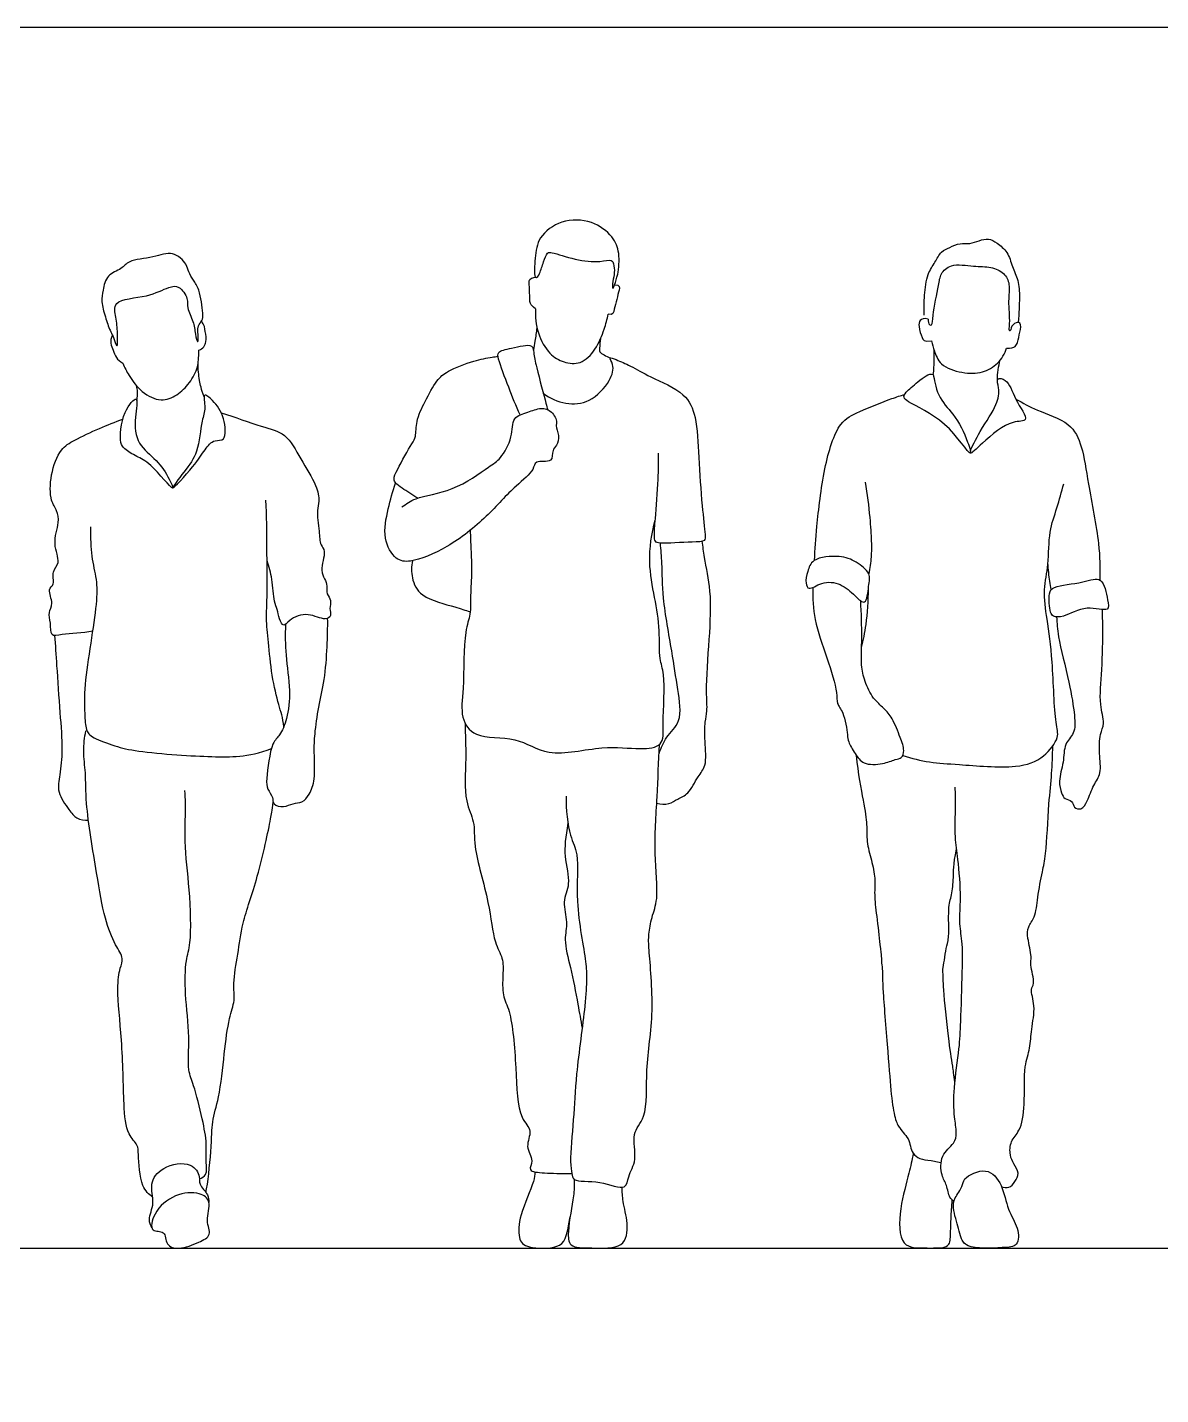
# Model space of a CAD drawing. Header units: millimetres. Extents: x 42.4 to 67, y 0.8 to 10.7.
# Drawn here: x 61.178 to 63.159, y 3.286 to 5.676 of the extents above; entities that cross this region are included whole.
import ezdxf

# ---------------------------------------------------------------- set-up
doc = ezdxf.new("R2010")
doc.units = ezdxf.units.MM
for name, color, linetype, true_color in [('AG-DIAGRAM', 7, 'Continuous', 0xfecc66), ('AG-PEOPLE', 7, 'Continuous', 0x66ccff), ('X-VPRT', 6, 'Continuous', 0xff00ff)]:
    doc.layers.add(name, color=color, linetype=linetype, true_color=true_color)

msp = doc.modelspace()

# ---------------------------------------------------------------- linework, layer by layer
at = {"layer": 'AG-DIAGRAM'}
msp.add_lwpolyline([(59.7099, 3.5424), (66.7203, 3.5424)], dxfattribs=at)
at = {"layer": 'AG-PEOPLE'}
for points, knots in [([(62.0655, 5.2397), (62.0638, 5.2454), (62.0653, 5.2749), (62.0704, 5.3104), (62.1115, 5.3414), (62.1651, 5.34), (62.2021, 5.3118), (62.2143, 5.2819), (62.2111, 5.2445), (62.2053, 5.2282), (62.2003, 5.2155), (62.2011, 5.2337), (62.205, 5.2469), (62.2034, 5.2622), (62.1993, 5.2712), (62.1762, 5.2647), (62.1366, 5.2688), (62.0971, 5.2825), (62.0862, 5.2833), (62.0798, 5.265), (62.0746, 5.2474), (62.0695, 5.2375), (62.0655, 5.2397)], [0, 0, 0, 0, 0.333948, 0.688309, 1.085904, 1.504098, 1.889202, 2.216486, 2.568399, 2.823421, 2.977377, 3.176741, 3.413096, 3.637538, 3.794588, 4.055817, 4.440081, 4.815288, 4.982412, 5.222776, 5.491017, 5.67997, 5.67997, 5.67997, 5.67997]), ([(62.7457, 5.1733), (62.745, 5.1848), (62.7457, 5.2072), (62.7501, 5.245), (62.7645, 5.2646), (62.7743, 5.285), (62.7901, 5.2913), (62.8078, 5.2997), (62.8257, 5.2969), (62.8414, 5.3034), (62.8583, 5.3083), (62.8732, 5.2987), (62.8926, 5.2836), (62.8987, 5.2575), (62.9111, 5.234), (62.9123, 5.204), (62.9111, 5.1778), (62.9099, 5.1603)], [0, 0, 0, 0, 0.351316, 0.714453, 1.009412, 1.284295, 1.525903, 1.787479, 2.036532, 2.281862, 2.523189, 2.767317, 3.058883, 3.364023, 3.668404, 4.001496, 4.343388, 4.343388, 4.343388, 4.343388]), ([(61.3349, 5.1194), (61.3334, 5.1195), (61.3282, 5.1379), (61.3225, 5.1458), (61.3144, 5.1706), (61.3071, 5.1963), (61.3105, 5.2166), (61.3165, 5.2444), (61.3439, 5.2528), (61.3554, 5.2704), (61.3991, 5.2721), (61.4319, 5.2876), (61.4575, 5.2628), (61.4594, 5.2485), (61.4694, 5.2335), (61.4798, 5.2178), (61.4859, 5.1771), (61.4847, 5.1632), (61.4748, 5.1549), (61.4776, 5.1348), (61.476, 5.1224), (61.4713, 5.1422), (61.4697, 5.1618), (61.4565, 5.1854), (61.4604, 5.2019), (61.4442, 5.2256), (61.4235, 5.2223), (61.3894, 5.2031), (61.3261, 5.2017), (61.3341, 5.1673), (61.3363, 5.1449), (61.3365, 5.1192), (61.3349, 5.1194)], [0, 0, 0, 0, 0.239873, 0.440955, 0.727052, 1.025316, 1.28631, 1.578587, 1.868684, 2.12054, 2.490641, 2.828964, 3.140423, 3.358371, 3.590715, 3.847159, 4.21279, 4.421383, 4.611267, 4.874163, 5.020969, 5.231036, 5.505403, 5.792794, 6.026434, 6.309, 6.548341, 6.918651, 7.338907, 7.620525, 7.927719, 8.193276, 8.193276, 8.193276, 8.193276]), ([(62.7522, 5.1662), (62.7516, 5.1627), (62.7541, 5.155), (62.7603, 5.1553), (62.7598, 5.1753), (62.771, 5.2246), (62.7733, 5.2454), (62.7927, 5.2646), (62.8322, 5.2574), (62.8613, 5.2585), (62.8858, 5.2477), (62.8964, 5.2263), (62.8912, 5.197), (62.896, 5.1624), (62.8923, 5.143), (62.8966, 5.1475)], [0, 0, 0, 0, 0.193507, 0.297604, 0.543298, 0.973988, 1.247869, 1.529668, 1.898295, 2.22485, 2.518949, 2.793363, 3.114244, 3.485734, 3.71773, 3.71773, 3.71773, 3.71773]), ([(62.0664, 5.1841), (62.0562, 5.1915), (62.0568, 5.2015), (62.0553, 5.2284), (62.055, 5.2377), (62.0655, 5.2397)], [0, 0, 0, 0, 0.301633, 0.759559, 1.03013, 1.03013, 1.03013, 1.03013]), ([(62.2044, 5.2261), (62.2144, 5.226), (62.2124, 5.2148), (62.2037, 5.1857), (62.2021, 5.1725), (62.1935, 5.1748)], [0, 0, 0, 0, 0.265246, 0.745019, 1.035331, 1.035331, 1.035331, 1.035331]), ([(61.4782, 5.1118), (61.4855, 5.1143), (61.4931, 5.1274), (61.4888, 5.143), (61.4883, 5.1567), (61.4825, 5.1624)], [0, 0, 0, 0, 0.3109737, 0.6382358, 0.9455791, 0.9455791, 0.9455791, 0.9455791]), ([(62.0664, 5.1841), (62.0655, 5.17), (62.0686, 5.1417), (62.089, 5.1046), (62.1151, 5.0894), (62.1462, 5.0861), (62.1727, 5.1126), (62.1867, 5.1481), (62.1917, 5.1658), (62.1935, 5.1748)], [0, 0, 0, 0, 0.373537, 0.738502, 1.047185, 1.350311, 1.688135, 2.042056, 2.342107, 2.342107, 2.342107, 2.342107]), ([(62.7522, 5.1662), (62.7376, 5.1697), (62.7342, 5.1521), (62.742, 5.135), (62.744, 5.1264), (62.7582, 5.128)], [0, 0, 0, 0, 0.474696, 0.955662, 1.308801, 1.308801, 1.308801, 1.308801]), ([(61.3273, 5.1379), (61.3216, 5.1277), (61.3285, 5.1115), (61.3346, 5.0946), (61.3454, 5.089)], [0, 0, 0, 0, 0.4185551, 0.8500142, 0.8500142, 0.8500142, 0.8500142]), ([(62.0629, 5.112), (62.0641, 5.1173), (62.0662, 5.1278), (62.0683, 5.1434), (62.069, 5.1512)], [0, 0, 0, 0, 0.2300498, 0.5079313, 0.5079313, 0.5079313, 0.5079313]), ([(62.8895, 5.1153), (62.9049, 5.1151), (62.9092, 5.126), (62.9124, 5.1417), (62.9164, 5.1619), (62.9016, 5.1598), (62.8974, 5.1518), (62.8966, 5.1475)], [0, 0, 0, 0, 0.291141, 0.608401, 0.905422, 1.132859, 1.400485, 1.400485, 1.400485, 1.400485]), ([(62.0393, 4.9986), (62.0323, 5.0145), (62.0202, 5.0443), (62.0016, 5.0942), (61.999, 5.1104), (62.0246, 5.1149), (62.0626, 5.1249), (62.0631, 5.1053), (62.0679, 5.0821), (62.0847, 5.0189), (62.0867, 5.0116), (62.0877, 5.0078)], [0, 0, 0, 0, 0.414037, 0.8287, 1.023351, 1.303407, 1.641037, 1.841437, 2.138894, 2.596341, 2.794304, 2.794304, 2.794304, 2.794304]), ([(62.1801, 5.1324), (62.1787, 5.1269), (62.1785, 5.1159), (62.1776, 5.1085), (62.1865, 5.1032), (62.1931, 5.0996), (62.1968, 5.0983)], [0, 0, 0, 0, 0.2354523, 0.3817305, 0.5544607, 0.7524593, 0.7524593, 0.7524593, 0.7524593]), ([(62.7582, 5.128), (62.7593, 5.122), (62.7631, 5.1102), (62.7729, 5.084), (62.8117, 5.0708), (62.8474, 5.0712), (62.8755, 5.0872), (62.8863, 5.1056), (62.8895, 5.1153)], [0, 0, 0, 0, 0.245694, 0.535776, 0.891843, 1.233968, 1.550129, 1.866654, 1.866654, 1.866654, 1.866654]), ([(61.3454, 5.089), (61.3484, 5.0815), (61.3558, 5.0669), (61.3771, 5.0375), (61.4117, 5.0201), (61.4408, 5.0326), (61.4627, 5.0539), (61.4773, 5.0814), (61.4777, 5.0978), (61.4782, 5.1118)], [0, 0, 0, 0, 0.304012, 0.675518, 1.046572, 1.379008, 1.7211, 2.06626, 2.344492, 2.344492, 2.344492, 2.344492]), ([(61.861, 4.8532), (61.8514, 4.8583), (61.8343, 4.87), (61.8218, 4.8787), (61.8175, 4.8871), (61.8254, 4.9049), (61.8498, 4.9486), (61.8581, 4.9604), (61.857, 4.9894), (61.8732, 5.0219), (61.8929, 5.0594), (61.9128, 5.0764), (61.9583, 5.0941), (61.9851, 5.0988), (61.9974, 5.1007), (62.0008, 5.1012)], [0, 0, 0, 0, 0.325868, 0.545611, 0.700021, 0.949094, 1.355457, 1.575875, 1.867592, 2.220126, 2.587441, 2.880507, 3.276875, 3.603683, 3.730424, 3.730424, 3.730424, 3.730424]), ([(62.08, 5.0366), (62.0913, 5.0278), (62.1188, 5.0156), (62.1621, 5.0189), (62.1976, 5.0562), (62.2049, 5.0846), (62.1927, 5.1017), (62.2098, 5.0941), (62.234, 5.0843), (62.2673, 5.0638), (62.3295, 5.039), (62.3486, 4.9936), (62.3516, 4.9234), (62.3564, 4.8437), (62.363, 4.7921), (62.363, 4.7765), (62.3388, 4.7772), (62.2856, 4.7732), (62.2749, 4.7766), (62.2734, 4.7901), (62.276, 4.8187), (62.2816, 4.8874), (62.2814, 4.9166), (62.2811, 4.9318)], [0, 0, 0, 0, 0.375665, 0.74248, 1.143963, 1.449876, 1.651659, 1.840581, 2.140378, 2.504574, 2.963014, 3.34822, 3.827007, 4.353965, 4.761813, 4.946311, 5.210706, 5.636882, 5.808707, 5.99549, 6.304816, 6.780047, 7.167591, 7.167591, 7.167591, 7.167591]), ([(62.7613, 5.0693), (62.7625, 5.0772), (62.7632, 5.0925), (62.763, 5.1054), (62.7627, 5.1119)], [0, 0, 0, 0, 0.274625, 0.5265449, 0.5265449, 0.5265449, 0.5265449]), ([(62.8735, 5.0596), (62.8735, 5.0656), (62.8743, 5.0776), (62.8768, 5.0891), (62.8785, 5.0947)], [0, 0, 0, 0, 0.2430054, 0.4827066, 0.4827066, 0.4827066, 0.4827066]), ([(61.4872, 5.03), (61.4823, 5.0441), (61.4787, 5.0599), (61.4768, 5.0787), (61.4767, 5.0885)], [0, 0, 0, 0, 0.3414964, 0.7501994, 0.7501994, 0.7501994, 0.7501994]), ([(62.7613, 5.0693), (62.7537, 5.0725), (62.7369, 5.0583), (62.7068, 5.0339), (62.7111, 5.0221), (62.7874, 4.9897), (62.8327, 4.9146), (62.8202, 4.958), (62.8005, 4.9981), (62.7668, 5.0301), (62.7632, 5.0624), (62.7613, 5.0693)], [0, 0, 0, 0, 0.290002, 0.518421, 0.839558, 1.289295, 1.760155, 2.035941, 2.506582, 2.863276, 3.214154, 3.214154, 3.214154, 3.214154]), ([(61.3698, 5.0241), (61.3709, 5.0291), (61.3715, 5.0394), (61.3702, 5.0461), (61.3694, 5.0494)], [0, 0, 0, 0, 0.2245264, 0.4073236, 0.4073236, 0.4073236, 0.4073236]), ([(62.8263, 4.9352), (62.8281, 4.9418), (62.8471, 4.9781), (62.873, 5.0139), (62.8778, 5.0438), (62.8697, 5.0642), (62.893, 5.0607), (62.9022, 5.0266), (62.933, 4.9847), (62.8958, 4.991), (62.8502, 4.9532), (62.8276, 4.9303), (62.8261, 4.932)], [0.073345, 0.073345, 0.073345, 0.073345, 0.365103, 0.787817, 1.097479, 1.320434, 1.527293, 1.881229, 2.257927, 2.526198, 2.972767, 3.264587, 3.264587, 3.264587, 3.264587]), ([(61.3686, 5.0262), (61.3654, 5.028), (61.3431, 5.0023), (61.3385, 4.9512), (61.3488, 4.9379), (61.3711, 4.9247), (61.3928, 4.9165), (61.4405, 4.8563), (61.4251, 4.8911), (61.4053, 4.9203), (61.369, 4.9469), (61.3644, 4.9903), (61.372, 5.0244), (61.3686, 5.0262)], [0, 0, 0, 0, 0.315919, 0.723796, 0.911029, 1.205802, 1.521907, 1.946335, 2.18016, 2.54296, 2.914684, 3.302607, 3.625876, 3.625876, 3.625876, 3.625876]), ([(61.4327, 4.8711), (61.4315, 4.8715), (61.4557, 4.9044), (61.4777, 4.931), (61.4821, 4.9891), (61.4912, 5.0086), (61.4834, 5.0405), (61.5052, 5.0222), (61.5237, 4.9971), (61.5268, 4.951), (61.5037, 4.9569), (61.4869, 4.9363), (61.4726, 4.9118), (61.4343, 4.8706), (61.4327, 4.8711)], [0, 0, 0, 0, 0.333653, 0.708032, 1.127344, 1.415721, 1.698892, 1.946739, 2.302086, 2.636162, 2.850432, 3.142479, 3.497568, 3.905313, 3.905313, 3.905313, 3.905313]), ([(62.5538, 4.7444), (62.5548, 4.7642), (62.5578, 4.8046), (62.5686, 4.9029), (62.5937, 4.9862), (62.6315, 5.005), (62.6843, 5.0259), (62.7043, 5.0324), (62.7113, 5.0345)], [0, 0, 0, 0, 0.442691, 1.019882, 1.539769, 1.901703, 2.347237, 2.578132, 2.578132, 2.578132, 2.578132]), ([(62.9058, 5.0262), (62.9182, 5.0197), (62.9415, 5.0056), (63.002, 4.9876), (63.0231, 4.9415), (63.0317, 4.8773), (63.0528, 4.7735), (63.0526, 4.7316), (63.0524, 4.7103)], [0, 0, 0, 0, 0.371136, 0.811663, 1.19861, 1.664758, 2.252052, 2.709243, 2.709243, 2.709243, 2.709243]), ([(61.5174, 5.0022), (61.5414, 4.9952), (61.5859, 4.9777), (61.6314, 4.968), (61.6557, 4.9213), (61.6837, 4.8783), (61.6896, 4.8477), (61.6833, 4.8317), (61.6887, 4.7961), (61.6895, 4.7713), (61.7014, 4.7608), (61.6889, 4.7266), (61.6983, 4.7128), (61.7026, 4.6995), (61.7004, 4.6857), (61.7112, 4.6748), (61.7049, 4.6607), (61.7109, 4.6474), (61.6975, 4.6384), (61.6693, 4.6549), (61.6369, 4.6431), (61.6262, 4.626), (61.6181, 4.6433), (61.6155, 4.659), (61.6084, 4.6733), (61.6073, 4.7127), (61.6008, 4.7331), (61.5973, 4.7438)], [0.004227, 0.004227, 0.004227, 0.004227, 0.492321, 0.871833, 1.276066, 1.694466, 1.999514, 2.23168, 2.575365, 2.857916, 3.067142, 3.395238, 3.62482, 3.834482, 4.042962, 4.250895, 4.464845, 4.667943, 4.856233, 5.173297, 5.505518, 5.717939, 5.92642, 6.16149, 6.388001, 6.741961, 7.075424, 7.075424, 7.075424, 7.075424]), ([(61.8328, 4.8379), (61.8407, 4.8432), (61.8573, 4.8561), (61.9233, 4.8634), (61.9835, 4.9074), (62.006, 4.9215), (62.0274, 4.9589), (62.024, 4.9953), (62.0534, 5.0029), (62.0752, 5.0124), (62.0955, 5.0064), (62.1052, 4.986), (62.1004, 4.9797), (62.109, 4.9625), (62.1042, 4.945), (62.0946, 4.9379), (62.0981, 4.9129), (62.0641, 4.921), (62.0641, 4.8998), (62.0284, 4.8737), (61.9808, 4.8188), (61.9165, 4.767), (61.8502, 4.7397), (61.8206, 4.7446), (61.7979, 4.7841), (61.809, 4.8349), (61.8165, 4.865), (61.822, 4.8796)], [0, 0, 0, 0, 0.306666, 0.771218, 1.261689, 1.558551, 1.923727, 2.247913, 2.537399, 2.817957, 3.069771, 3.323233, 3.469323, 3.709781, 3.946232, 4.138628, 4.378386, 4.659047, 4.87735, 5.244197, 5.738559, 6.270539, 6.744844, 7.034104, 7.394781, 7.804894, 8.197853, 8.197853, 8.197853, 8.197853]), ([(61.2924, 4.6206), (61.2749, 4.6172), (61.2419, 4.6168), (61.2177, 4.6097), (61.2202, 4.6357), (61.2141, 4.6535), (61.2256, 4.6687), (61.2126, 4.6942), (61.2275, 4.7022), (61.2198, 4.7258), (61.2381, 4.7403), (61.2212, 4.7737), (61.235, 4.8095), (61.2309, 4.8316), (61.2175, 4.8494), (61.2181, 4.8946), (61.2349, 4.9397), (61.261, 4.9551), (61.3051, 4.9759), (61.3316, 4.9864), (61.3454, 4.9915)], [0, 0, 0, 0, 0.419317, 0.66082, 0.916893, 1.166378, 1.401285, 1.681259, 1.882537, 2.142953, 2.390048, 2.718172, 3.070573, 3.331302, 3.59138, 3.973296, 4.364705, 4.674166, 5.070924, 5.452643, 5.452643, 5.452643, 5.452643]), ([(62.6423, 4.8811), (62.6458, 4.8607), (62.6508, 4.8207), (62.6533, 4.7786), (62.6534, 4.7507), (62.6506, 4.7307), (62.6485, 4.7211)], [0, 0, 0, 0, 0.451297, 0.821383, 1.121403, 1.433224, 1.433224, 1.433224, 1.433224]), ([(62.7081, 4.4037), (62.7234, 4.3987), (62.7565, 4.3901), (62.8065, 4.3885), (62.9053, 4.3788), (62.9542, 4.3975), (62.9831, 4.4354), (62.9728, 4.4624), (62.9709, 4.5696), (62.9604, 4.6388), (62.9529, 4.6932), (62.9639, 4.7374), (62.9624, 4.7946), (62.9781, 4.8354), (62.9854, 4.8644), (62.9894, 4.8785)], [0, 0, 0, 0, 0.398142, 0.811927, 1.378445, 1.794124, 2.155776, 2.45197, 3.03921, 3.537343, 3.948413, 4.334683, 4.763006, 5.142224, 5.522626, 5.522626, 5.522626, 5.522626]), ([(61.9522, 4.7968), (61.9527, 4.7859), (61.9533, 4.7638), (61.9556, 4.7249), (61.9521, 4.6841), (61.954, 4.6491), (61.9403, 4.6186), (61.942, 4.5203), (61.9339, 4.4718), (61.96, 4.4305), (62.0346, 4.4393), (62.0875, 4.3972), (62.1827, 4.4223), (62.2452, 4.4134), (62.2916, 4.4186), (62.2878, 4.4614), (62.2941, 4.5454), (62.2814, 4.5717), (62.2845, 4.6234), (62.2747, 4.6803), (62.262, 4.7421), (62.2691, 4.7913), (62.2756, 4.8149)], [0, 0, 0, 0, 0.328336, 0.68591, 1.05593, 1.383293, 1.713371, 2.27816, 2.68622, 3.039724, 3.510745, 3.968506, 4.520131, 4.988792, 5.330226, 5.676872, 6.202536, 6.513273, 6.911396, 7.35126, 7.805362, 8.296307, 8.296307, 8.296307, 8.296307]), ([(62.2781, 4.3204), (62.2849, 4.3183), (62.3001, 4.317), (62.3145, 4.3284), (62.3352, 4.3355), (62.3492, 4.3675), (62.3665, 4.3847), (62.3618, 4.4285), (62.3618, 4.4614), (62.3673, 4.4821), (62.3635, 4.5181), (62.3704, 4.608), (62.3747, 4.6888), (62.3623, 4.7422), (62.3589, 4.7686), (62.3578, 4.7778)], [0, 0, 0, 0, 0.263238, 0.50329, 0.763783, 1.092586, 1.370575, 1.741516, 2.073833, 2.327748, 2.662732, 3.209185, 3.73492, 4.178148, 4.415348, 4.415348, 4.415348, 4.415348]), ([(62.2823, 4.4071), (62.286, 4.4168), (62.2932, 4.437), (62.3244, 4.4625), (62.3142, 4.5221), (62.3051, 4.5858), (62.2877, 4.677), (62.2882, 4.7376), (62.2855, 4.7628), (62.2845, 4.7747)], [0, 0, 0, 0, 0.319618, 0.662136, 1.08521, 1.558061, 2.111695, 2.556725, 2.900389, 2.900389, 2.900389, 2.900389]), ([(61.8515, 4.7439), (61.8492, 4.7341), (61.8491, 4.7129), (61.8645, 4.6781), (61.9264, 4.6636), (61.9432, 4.6573), (61.9523, 4.6546)], [0, 0, 0, 0, 0.314496, 0.651438, 1.094541, 1.399812, 1.399812, 1.399812, 1.399812]), ([(62.5445, 4.6957), (62.5413, 4.6963), (62.5371, 4.7058), (62.5419, 4.7255), (62.5495, 4.7493), (62.5988, 4.7539), (62.6259, 4.7435), (62.6533, 4.7222), (62.6479, 4.7011), (62.6451, 4.6623), (62.6229, 4.6844), (62.6008, 4.7051), (62.5669, 4.7088), (62.5493, 4.6948), (62.5445, 4.6957)], [0, 0, 0, 0, 0.186362, 0.445854, 0.71463, 1.095431, 1.416862, 1.728011, 1.998019, 2.301544, 2.554373, 2.881922, 3.208189, 3.486076, 3.486076, 3.486076, 3.486076]), ([(62.9676, 4.6937), (62.9666, 4.6983), (62.9646, 4.7084), (62.9623, 4.729), (62.9618, 4.7396)], [0.0111707, 0.0111707, 0.0111707, 0.0111707, 0.2239963, 0.5469401, 0.5469401, 0.5469401, 0.5469401]), ([(62.9732, 4.6973), (62.9676, 4.695), (62.9619, 4.6871), (62.9646, 4.654), (62.9711, 4.6454), (62.9912, 4.6445), (63.0264, 4.6678), (63.0706, 4.6527), (63.0653, 4.6766), (63.0584, 4.7196), (63.0224, 4.704), (62.9835, 4.7016), (62.9732, 4.6973)], [0, 0, 0, 0, 0.217155, 0.542382, 0.70632, 0.956089, 1.342081, 1.680515, 1.911562, 2.255218, 2.575552, 2.980906, 2.980906, 2.980906, 2.980906]), ([(62.551, 4.6971), (62.5505, 4.6784), (62.5517, 4.6397), (62.5756, 4.5764), (62.594, 4.5156), (62.592, 4.4939), (62.6056, 4.4789), (62.6119, 4.4396), (62.6121, 4.4275), (62.6251, 4.4062), (62.6384, 4.3865), (62.6732, 4.3877), (62.6938, 4.3967), (62.7069, 4.3983), (62.7118, 4.4135), (62.7034, 4.4355), (62.6908, 4.4684), (62.6754, 4.4861), (62.6553, 4.5027), (62.6409, 4.5333), (62.6345, 4.5625), (62.6375, 4.6102), (62.6356, 4.6521), (62.6346, 4.6736)], [0, 0, 0, 0, 0.429432, 0.909406, 1.362736, 1.612528, 1.864041, 2.219185, 2.424587, 2.701514, 2.973986, 3.298093, 3.573982, 3.767305, 3.971594, 4.250551, 4.591459, 4.867657, 5.156654, 5.484177, 5.795301, 6.187513, 6.648675, 6.648675, 6.648675, 6.648675]), ([(62.6361, 4.5921), (62.6394, 4.6054), (62.6449, 4.6324), (62.6482, 4.6744), (62.648, 4.6954)], [0, 0, 0, 0, 0.3675814, 0.8223461, 0.8223461, 0.8223461, 0.8223461]), ([(61.6294, 4.6323), (61.6291, 4.6145), (61.6287, 4.5792), (61.639, 4.5177), (61.6337, 4.4696), (61.6205, 4.4379), (61.6038, 4.4261), (61.5958, 4.3632), (61.5966, 4.3452), (61.6085, 4.3308), (61.6065, 4.3165), (61.6273, 4.3121), (61.6422, 4.3205), (61.6595, 4.3205), (61.6727, 4.336), (61.6822, 4.3628), (61.6791, 4.4095), (61.6805, 4.441), (61.6871, 4.4895), (61.6985, 4.5355), (61.7026, 4.5939), (61.7034, 4.6267), (61.7032, 4.6432)], [0, 0, 0, 0, 0.419198, 0.872055, 1.274534, 1.594281, 1.851063, 2.297538, 2.548616, 2.781992, 2.97835, 3.21475, 3.454921, 3.683721, 3.928278, 4.233856, 4.622332, 4.950946, 5.345123, 5.746544, 6.182769, 6.58705, 6.58705, 6.58705, 6.58705]), ([(62.9769, 4.6457), (62.9776, 4.6341), (62.9784, 4.6107), (62.9996, 4.5312), (63.0085, 4.4759), (63.0101, 4.4417), (62.9889, 4.4239), (62.9904, 4.3914), (62.979, 4.3597), (62.9852, 4.3385), (62.9901, 4.3268), (63.0051, 4.325), (63.0063, 4.3118), (63.0214, 4.3076), (63.0315, 4.3249), (63.0408, 4.352), (63.0561, 4.3726), (63.0508, 4.4067), (63.0518, 4.4402), (63.0619, 4.46), (63.0503, 4.4951), (63.0568, 4.5528), (63.0578, 4.6254), (63.0572, 4.6476), (63.0568, 4.6586)], [0, 0, 0, 0, 0.337746, 0.855056, 1.295476, 1.611719, 1.892123, 2.211859, 2.544433, 2.807175, 3.001295, 3.202972, 3.392614, 3.585592, 3.825484, 4.13619, 4.419571, 4.751011, 5.081778, 5.340401, 5.670782, 6.116983, 6.60368, 6.932504, 6.932504, 6.932504, 6.932504]), ([(61.2262, 4.6131), (61.2273, 4.5955), (61.2297, 4.5602), (61.2352, 4.4783), (61.2405, 4.4156), (61.2359, 4.3706), (61.229, 4.3393), (61.251, 4.3092), (61.2632, 4.2924), (61.2784, 4.2899), (61.2852, 4.2903)], [0, 0, 0, 0, 0.418262, 0.937821, 1.399855, 1.780146, 2.096191, 2.435735, 2.695862, 2.955076, 2.955076, 2.955076, 2.955076]), ([(61.3977, 3.631), (61.3908, 3.637), (61.3757, 3.6487), (61.372, 3.7059), (61.3725, 3.723), (61.3508, 3.7429), (61.3465, 3.7986), (61.3449, 3.9046), (61.3342, 3.9922), (61.3393, 4.0305), (61.3479, 4.0492), (61.3304, 4.074), (61.3117, 4.1216), (61.2998, 4.1978), (61.2793, 4.3179), (61.2812, 4.3711), (61.2754, 4.4106), (61.2785, 4.4348), (61.2806, 4.4466)], [0, 0, 0, 0, 0.299651, 0.722587, 0.958143, 1.240824, 1.659434, 2.263766, 2.808769, 3.153402, 3.392487, 3.690106, 4.094206, 4.609801, 5.245218, 5.665406, 6.018298, 6.362517, 6.362517, 6.362517, 6.362517]), ([(61.9432, 4.46), (61.9436, 4.4394), (61.9459, 4.3999), (61.9406, 4.3238), (61.9616, 4.2879), (61.9564, 4.2419), (61.9868, 4.1481), (61.9919, 4.0788), (62.0104, 4.0502), (62.0095, 4.0201), (62.0077, 3.9829), (62.0246, 3.9554), (62.033, 3.8582), (62.0347, 3.7708), (62.0629, 3.7491), (62.0467, 3.7196), (62.0651, 3.6959), (62.0503, 3.6763), (62.0838, 3.6735), (62.1097, 3.6729), (62.13, 3.673)], [0, 0, 0, 0, 0.437505, 0.914851, 1.260497, 1.626289, 2.183003, 2.648186, 2.958975, 3.259269, 3.587653, 3.896846, 4.449049, 4.968522, 5.263058, 5.550927, 5.839809, 6.07914, 6.368291, 6.71356, 6.71356, 6.71356, 6.71356]), ([(62.1197, 4.3322), (62.1195, 4.3093), (62.1245, 4.2624), (62.144, 4.2303), (62.1339, 4.148), (62.1553, 4.045), (62.1558, 4.0133), (62.1535, 3.9629), (62.136, 3.8442), (62.1339, 3.7719), (62.1254, 3.6954), (62.1303, 3.6741), (62.1313, 3.657), (62.1791, 3.6624), (62.2256, 3.6406), (62.2276, 3.6699), (62.2454, 3.6967), (62.2325, 3.7437), (62.2633, 3.7717), (62.2573, 3.8592), (62.2752, 3.9522), (62.2644, 4.0619), (62.2635, 4.0896), (62.2692, 4.1221), (62.2826, 4.1547), (62.272, 4.2354), (62.2795, 4.3311), (62.2814, 4.3923), (62.283, 4.4228)], [0, 0, 0, 0, 0.47447, 0.816087, 1.334651, 1.923, 2.237723, 2.635346, 3.261208, 3.775043, 4.264338, 4.527645, 4.717127, 5.100071, 5.478517, 5.729875, 6.055102, 6.430767, 6.773237, 7.288228, 7.873338, 8.46248, 8.764347, 9.077865, 9.412699, 9.920583, 10.490368, 11.03909, 11.03909, 11.03909, 11.03909]), ([(62.6267, 4.4041), (62.6295, 4.3709), (62.6408, 4.319), (62.646, 4.2808), (62.6441, 4.2545), (62.6536, 4.2199), (62.6608, 4.188), (62.6577, 4.1613), (62.6621, 4.1265), (62.6691, 4.0655), (62.6709, 4.0516), (62.6707, 4.0409), (62.6732, 4.0279), (62.6718, 4.0071), (62.6829, 3.8754), (62.6876, 3.8065), (62.6943, 3.7666), (62.7027, 3.7515), (62.7108, 3.7422), (62.7202, 3.7309), (62.7213, 3.7171), (62.7272, 3.7051), (62.7411, 3.6965), (62.7582, 3.6964), (62.7706, 3.6929), (62.7751, 3.6924)], [0, 0, 0, 0, 0.095764, 0.191529, 0.287293, 0.383057, 0.478821, 0.574586, 0.67035, 0.766114, 0.861878, 0.957643, 1.053407, 1.149171, 1.244935, 1.3407, 1.436464, 1.532228, 1.627992, 1.723757, 1.819521, 1.915285, 2.011049, 2.106814, 2.148586, 2.148586, 2.148586, 2.148586]), ([(62.8806, 3.6498), (62.8846, 3.6483), (62.8944, 3.6465), (62.9044, 3.6585), (62.9129, 3.6737), (62.9014, 3.6899), (62.8945, 3.7049), (62.8956, 3.7304), (62.9148, 3.7479), (62.9224, 3.7947), (62.9186, 3.8593), (62.9315, 3.8913), (62.9319, 3.9255), (62.9412, 3.9641), (62.9296, 3.9951), (62.9404, 4.0043), (62.9295, 4.0384), (62.9343, 4.0512), (62.9255, 4.084), (62.9259, 4.1044), (62.9407, 4.1214), (62.943, 4.1561), (62.9522, 4.2014), (62.959, 4.2317), (62.9627, 4.32), (62.9688, 4.3704), (62.9698, 4.4039), (62.9701, 4.4198)], [0, 0, 0, 0, 0.204511, 0.422758, 0.650284, 0.89195, 1.12798, 1.402444, 1.682281, 2.072676, 2.535774, 2.867889, 3.197601, 3.563783, 3.872742, 4.065999, 4.390265, 4.611687, 4.937285, 5.193563, 5.450064, 5.787833, 6.172124, 6.500544, 7.031914, 7.453603, 7.849109, 7.849109, 7.849109, 7.849109]), ([(61.4791, 3.6634), (61.4833, 3.6651), (61.4937, 3.6702), (61.4897, 3.6939), (61.4926, 3.7259), (61.4847, 3.7678), (61.4701, 3.8269), (61.4575, 3.8536), (61.4633, 3.9135), (61.4532, 3.9841), (61.4543, 4.0456), (61.4658, 4.0761), (61.4625, 4.1725), (61.452, 4.2489), (61.4559, 4.3189), (61.4541, 4.3345), (61.4535, 4.342)], [0, 0, 0, 0, 0.210998, 0.474286, 0.799419, 1.181661, 1.625094, 1.935639, 2.367654, 2.867545, 3.305025, 3.631267, 4.182258, 4.713028, 5.178776, 5.450698, 5.450698, 5.450698, 5.450698]), ([(62.7975, 3.6241), (62.7948, 3.6262), (62.7887, 3.6306), (62.7854, 3.6536), (62.7746, 3.6692), (62.7728, 3.7057), (62.7989, 3.7243), (62.8031, 3.745), (62.7971, 3.7735), (62.7966, 3.8233), (62.8074, 3.8922), (62.8095, 3.9375), (62.8123, 4.0254), (62.813, 4.0777), (62.8056, 4.114), (62.811, 4.1539), (62.8048, 4.2232), (62.7987, 4.2594), (62.8005, 4.3152), (62.8, 4.3368), (62.7998, 4.3479)], [0, 0, 0, 0, 0.182382, 0.447165, 0.702881, 1.030385, 1.341844, 1.59102, 1.892642, 2.301241, 2.775188, 3.171517, 3.705549, 4.1256, 4.460608, 4.826962, 5.299069, 5.659322, 6.077617, 6.408312, 6.408312, 6.408312, 6.408312]), ([(61.4905, 3.6397), (61.4938, 3.6549), (61.5012, 3.7265), (61.5002, 3.7644), (61.515, 3.8071), (61.5222, 3.8819), (61.5298, 3.9422), (61.5421, 3.9752), (61.537, 4.0061), (61.5471, 4.0577), (61.5536, 4.1131), (61.5818, 4.1886), (61.6035, 4.2904), (61.606, 4.3062), (61.6081, 4.3217)], [0.039319, 0.039319, 0.039319, 0.039319, 0.344213, 0.697202, 1.081662, 1.583189, 2.034766, 2.363825, 2.67705, 3.088044, 3.514495, 4.046254, 4.627038, 4.877292, 4.877292, 4.877292, 4.877292]), ([(62.123, 4.2858), (62.1187, 4.2603), (62.1147, 4.2266), (62.1292, 4.1792), (62.1118, 4.1483), (62.1238, 4.1118), (62.1148, 4.0808), (62.1286, 4.0316), (62.1394, 3.9736), (62.1455, 3.9408), (62.1479, 3.9271)], [0.037257, 0.037257, 0.037257, 0.037257, 0.409023, 0.7958, 1.113382, 1.443138, 1.751828, 2.144057, 2.593552, 2.906371, 2.906371, 2.906371, 2.906371]), ([(62.7992, 3.8327), (62.7972, 3.8457), (62.7949, 3.8668), (62.7881, 3.9023), (62.7778, 4.0096), (62.7794, 4.0191), (62.7771, 4.0292), (62.7812, 4.0439), (62.7832, 4.0688), (62.7897, 4.0793), (62.7868, 4.1407), (62.7938, 4.1571), (62.7974, 4.1909), (62.796, 4.2109), (62.802, 4.2402)], [0.043313, 0.043313, 0.043313, 0.043313, 0.095944, 0.191889, 0.287833, 0.383778, 0.479722, 0.575667, 0.671611, 0.767556, 0.8635, 0.959445, 1.055389, 1.151334, 1.151334, 1.151334, 1.151334]), ([(62.7267, 3.7078), (62.724, 3.6963), (62.7191, 3.6722), (62.702, 3.6146), (62.7003, 3.5421), (62.7452, 3.5429), (62.7661, 3.5426), (62.7762, 3.543)], [0, 0, 0, 0, 0.33115, 0.775144, 1.20696, 1.554753, 1.827093, 1.827093, 1.827093, 1.827093]), ([(61.3962, 3.5777), (61.394, 3.5823), (61.3882, 3.5929), (61.4026, 3.622), (61.3905, 3.6551), (61.4134, 3.6864), (61.4653, 3.6958), (61.481, 3.6676), (61.4773, 3.6538), (61.4955, 3.6361), (61.4954, 3.6268), (61.4956, 3.6223)], [0, 0, 0, 0, 0.226447, 0.538956, 0.866566, 1.202724, 1.594689, 1.88477, 2.093114, 2.366266, 2.57627, 2.57627, 2.57627, 2.57627]), ([(62.0654, 3.6758), (62.0651, 3.6708), (62.0628, 3.6529), (62.0376, 3.6016), (62.0353, 3.5585), (62.0503, 3.5413), (62.1143, 3.5413), (62.1212, 3.5604), (62.1268, 3.5974)], [0.115887, 0.115887, 0.115887, 0.115887, 0.28682, 0.706094, 1.04743, 1.353773, 1.713018, 2.102495, 2.102495, 2.102495, 2.102495]), ([(62.1341, 3.6626), (62.1343, 3.6511), (62.1334, 3.6282), (62.1225, 3.5826), (62.1241, 3.5418), (62.1655, 3.5438), (62.2237, 3.5399), (62.2293, 3.5857), (62.2182, 3.6233), (62.218, 3.6406), (62.2178, 3.6488)], [0, 0, 0, 0, 0.336666, 0.985982, 1.261056, 1.606835, 2.014539, 2.388263, 2.756116, 3.04018, 3.04018, 3.04018, 3.04018]), ([(62.7998, 3.6301), (62.7969, 3.6243), (62.7947, 3.6124), (62.806, 3.5756), (62.809, 3.5612), (62.8198, 3.54), (62.8806, 3.5432), (62.9118, 3.545), (62.9107, 3.5795), (62.8903, 3.6094), (62.8837, 3.6521), (62.8563, 3.6871), (62.8128, 3.6654), (62.8134, 3.6502), (62.8031, 3.6366), (62.7998, 3.6301)], [0, 0, 0, 0, 0.244409, 0.593834, 0.847095, 1.096455, 1.539939, 1.822791, 2.150967, 2.506641, 2.882492, 3.231562, 3.586934, 3.800978, 4.077801, 4.077801, 4.077801, 4.077801]), ([(61.3983, 3.5744), (61.3933, 3.5787), (61.3993, 3.6076), (61.4346, 3.6382), (61.4787, 3.6417), (61.5015, 3.6244), (61.4884, 3.5907), (61.5023, 3.5647), (61.4769, 3.5518), (61.4455, 3.5393), (61.419, 3.546), (61.4212, 3.5748), (61.4024, 3.5709), (61.3983, 3.5744)], [0, 0, 0, 0, 0.302971, 0.699742, 1.070175, 1.339322, 1.666364, 1.948366, 2.222846, 2.56532, 2.834227, 3.094786, 3.340015, 3.340015, 3.340015, 3.340015]), ([(62.7924, 3.5945), (62.7929, 3.605), (62.7936, 3.6154), (62.7944, 3.6264), (62.7944, 3.6266)], [2.0318745, 2.0318745, 2.0318745, 2.0318745, 2.345186, 2.3498641, 2.3498641, 2.3498641, 2.3498641])]:
    msp.add_open_spline(points, degree=3, knots=knots, dxfattribs=at)
for points in [[(61.6265, 4.4534), (61.625, 4.4701), (61.6181, 4.4883), (61.6053, 4.5421), (61.5995, 4.6055), (61.5952, 4.6419), (61.5984, 4.6921), (61.5968, 4.7621), (61.5968, 4.8238), (61.5954, 4.8495)], [(61.2889, 4.8028), (61.2889, 4.7834), (61.2894, 4.7501), (61.3003, 4.711), (61.3003, 4.6736), (61.2894, 4.6003), (61.2774, 4.523), (61.2785, 4.4736), (61.2806, 4.4466), (61.2897, 4.435), (61.3328, 4.4192), (61.3662, 4.411), (61.4419, 4.4039), (61.5036, 4.4012), (61.5479, 4.4006), (61.584, 4.4073), (61.605, 4.4156)], [(62.7762, 3.543), (62.7892, 3.5457), (62.7918, 3.5571), (62.7917, 3.5756), (62.7924, 3.5945)]]:
    msp.add_open_spline(points, degree=3, dxfattribs=at)
at = {"layer": 'X-VPRT'}
msp.add_lwpolyline([(59.4051, 5.676), (59.4051, 3.2376), (67.0251, 3.2376), (67.0251, 5.676)], close=True, dxfattribs=at)

doc.saveas('drawing.dxf')
